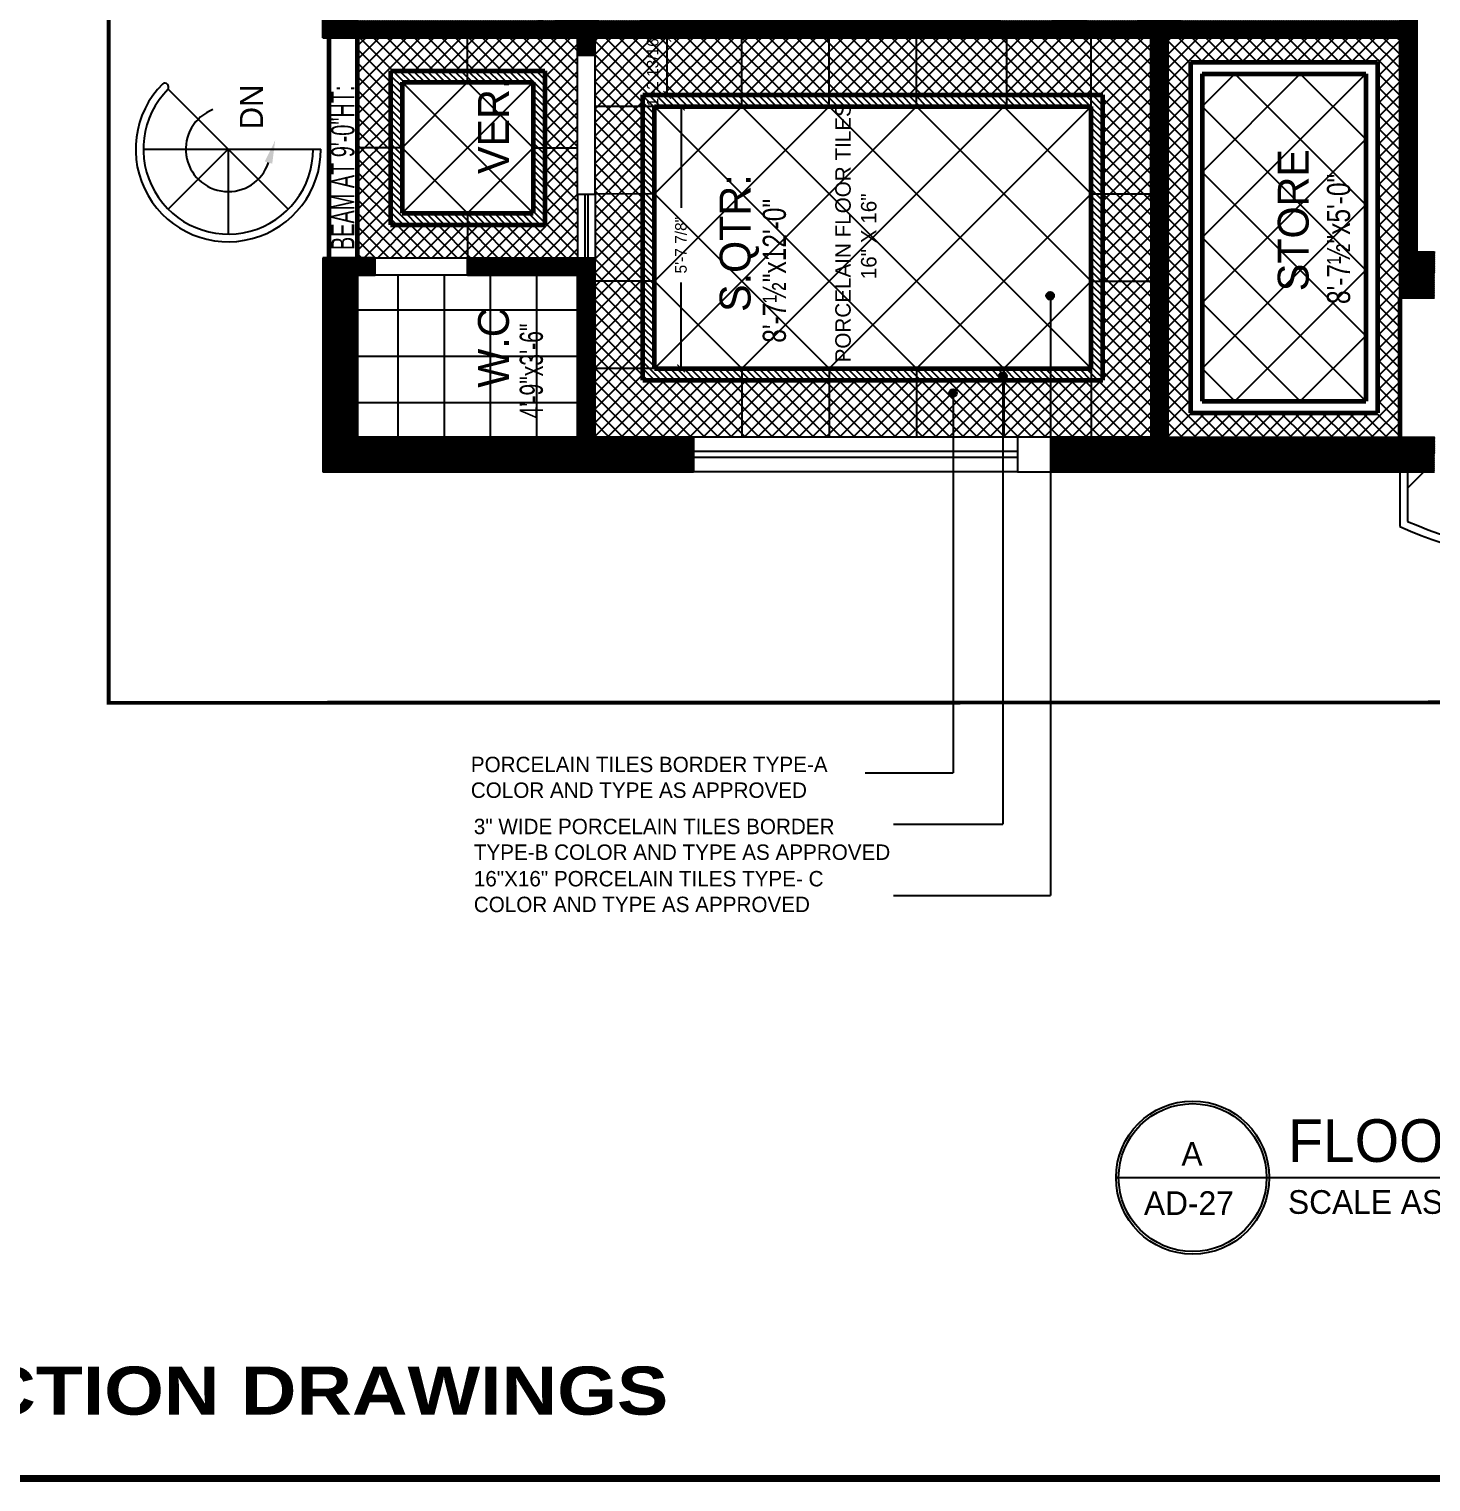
# Model space of a CAD drawing. Extents: x 10753 to 18704, y -5361 to 1140.
# Drawn here: x 14153.8 to 14517, y -713.4 to -336.9 of the extents above; entities that cross this region are included whole.
import ezdxf
from ezdxf.enums import TextEntityAlignment as Align

# ---------------------------------------------------------------- set-up
doc = ezdxf.new("R2010")
doc.units = 0
doc.header["$LTSCALE"] = 30
doc.header["$MEASUREMENT"] = 0
doc.header["$PDMODE"] = 3
doc.layers.get('0').update_dxf_attribs({"linetype": 'CONTINUOUS'})
doc.layers.get('DEFPOINTS').update_dxf_attribs({"linetype": 'CONTINUOUS'})
for name, color, linetype in [('floor border', 142, 'CONTINUOUS'), ('FLOORING', 194, 'CONTINUOUS'), ('Flooring border', 194, 'CONTINUOUS'), ('hatch layer', 254, 'CONTINUOUS'), ('PL', 7, 'CONTINUOUS'), ('SLINE', 3, 'CONTINUOUS'), ('TEXT', 13, 'CONTINUOUS'), ('WALL', 2, 'CONTINUOUS'), ('Walls Hatch', 51, 'CONTINUOUS'), ('WINDOW', 5, 'CONTINUOUS'), ('WL', 9, 'CONTINUOUS')]:
    doc.layers.add(name, color=color, linetype=linetype)
doc.styles.add('EE', font='eurr____.ttf')
doc.styles.add('SMALL-DIM', font='stylu.ttf', dxfattribs={"height": 2})
doc.styles.get("Standard").update_dxf_attribs({"font": 'stylu.ttf', "height": 3})
doc.styles.add('STYLE3', font='ariblk.ttf', dxfattribs={"height": 1})
doc.dimstyles.new('D1', dxfattribs={"dimtxt": 6, "dimasz": 5, "dimexe": 1, "dimexo": 2, "dimgap": 1, "dimtad": 1, "dimdec": 4, "dimzin": 3, "dimdsep": 46, "dimlunit": 4, "dimtxsty": 'Standard', "dimcen": 3, "dimclrd": 7, "dimclre": 7, "dimclrt": 2, "dimadec": 0, "dimazin": 0, "dimtfac": 1, "dimtdec": 4, "dimtofl": 0, "dimtmove": 2, "dimatfit": 3, "dimfxl": 1, "dimfrac": 2, "dimtolj": 1, "dimtzin": 1, "dimarcsym": 0})
pattern_1 = [(135, (18961.954, -16923.3047), (-1.76776695, -1.76776695), []), (225, (18961.954, -16923.3047), (1.76776695, -1.76776695), [])]
pattern_2 = [(135, (18961.9539, -16923.3047), (-0.88388348, -0.88388348), [])]

# ---------------------------------------------------------------- blocks, each defined once
blk = doc.blocks.new('WINDOW')
for p, q in [((12, 0), (0, 0)), ((12, -3.75), (0, -3.75)), ((12, -5.25), (0, -5.25)), ((12, -9), (0, -9))]:
    blk.add_line(p, q)
blk = doc.blocks.new('_ArchTick')
at = {"color": 0, "linetype": 'ByBlock', "const_width": 0.15}
blk.add_lwpolyline([(-0.5, -0.5), (0.5, 0.5)], dxfattribs=at)
blk = doc.blocks.new('*D357')
at = {"layer": 'DEFPOINTS', "color": 0, "transparency": 16777216}
for p in [(14322.71, -356.93), (14323.63, -356.93), (14323.63, -424.81)]:
    blk.add_point(p, dxfattribs=at)
at = {"layer": 'TEXT', "color": 4, "lineweight": -2, "transparency": 16777216}
for p, q in [((14322.71, -356.93), (14321.71, -356.93)), ((14322.71, -356.93), (14322.71, -383.19)), ((14322.71, -424.81), (14322.71, -402.54)), ((14322.71, -424.81), (14321.71, -424.81))]:
    blk.add_line(p, q, dxfattribs=at)
at = {"layer": 'TEXT', "color": 4, "lineweight": -2, "transparency": 16777216, "xscale": 2, "yscale": 2, "zscale": 2}
for p, rotation in [((14322.71, -356.93), 90), ((14322.71, -424.81), 270)]:
    blk.add_blockref('_ArchTick', p, dxfattribs=dict(at, rotation=rotation))
at = {"layer": 'TEXT', "color": 4, "transparency": 16777216, "insert": (14322.71, -392.86), "char_height": 3, "attachment_point": 5, "rotation": 90}
blk.add_mtext('\\A1;5\'-7 7/8"', dxfattribs=at)
blk = doc.blocks.new('*D358')
at = {"layer": 'DEFPOINTS', "color": 0, "transparency": 16777216}
for p in [(14319.16, -339.12), (14322.71, -339.12), (14322.71, -353.93)]:
    blk.add_point(p, dxfattribs=at)
at = {"layer": 'TEXT', "color": 4, "lineweight": -2, "transparency": 16777216}
for p, q in [((14319.16, -339.12), (14318.16, -339.12)), ((14319.16, -353.93), (14319.16, -339.12)), ((14319.16, -353.93), (14318.16, -353.93))]:
    blk.add_line(p, q, dxfattribs=at)
at = {"layer": 'TEXT', "color": 4, "lineweight": -2, "transparency": 16777216, "xscale": 2, "yscale": 2, "zscale": 2}
for p, rotation in [((14319.16, -339.12), 90), ((14319.16, -353.93), 270)]:
    blk.add_blockref('_ArchTick', p, dxfattribs=dict(at, rotation=rotation))
at = {"layer": 'TEXT', "color": 4, "transparency": 16777216, "insert": (14315.38, -347.37), "char_height": 3, "attachment_point": 5, "rotation": 90}
blk.add_mtext('\\A1;1\'-2 13/16"', dxfattribs=at)

msp = doc.modelspace()

# ---------------------------------------------------------------- hatches: boundary and pattern name
at = {"layer": 'FLOORING'}
h = msp.add_hatch(dxfattribs=at)
h.set_pattern_fill('ANSI37', color=256, scale=20, angle=90)
h.set_pattern_definition(pattern_1)
h.paths.add_polyline_path([(14300.42788, -339.12299), (14300.42788, -343.62299), (14300.42788, -379.62299), (14300.42788, -396.12299), (14300.42788, -442.62299), (14325.92788, -442.62299), (14409.92788, -442.62299), (14444.42788, -442.62299), (14444.42788, -339.12299)])
h.paths.add_polyline_path([(14431.99643, -353.93187), (14431.99643, -427.81412), (14312.85934, -427.81412), (14312.85934, -353.93187)], flags=16)
h.paths.add_polyline_path([(14428.99643, -356.93187), (14428.99643, -424.81412), (14315.85934, -424.81412), (14315.85934, -356.93187)], flags=0)
h.paths.add_polyline_path([(14338.48676, -356.93187), (14349.80047, -368.24558), (14361.11418, -356.93187), (14372.42788, -368.24558), (14383.74159, -356.93187), (14395.0553, -368.24558), (14406.36901, -356.93187), (14428.99643, -379.55929), (14417.68272, -390.87299), (14428.99643, -402.1867), (14406.36901, -424.81412), (14395.0553, -413.50041), (14383.74159, -424.81412), (14372.42788, -413.50041), (14361.11418, -424.81412), (14349.80047, -413.50041), (14338.48676, -424.81412), (14315.85934, -402.1867), (14327.17305, -390.87299), (14315.85934, -379.55929)], flags=0)
h.paths.add_polyline_path([(14238.92788, -339.12299), (14238.92788, -396.12299), (14243.42788, -396.12299), (14267.42788, -396.12299), (14295.92788, -396.12299), (14295.92788, -379.62299), (14295.92788, -343.62299), (14295.92788, -339.12299)])
h.paths.add_polyline_path([(14287.39845, -347.65243), (14287.39845, -387.59356), (14247.45732, -387.59356), (14247.45732, -347.65243)], flags=16)
h.paths.add_polyline_path([(14284.39845, -350.65243), (14284.39845, -384.59356), (14250.45732, -384.59356), (14250.45732, -350.65243)], flags=0)
h.paths.add_polyline_path([(14284.39845, -367.62299), (14267.42788, -384.59356), (14250.45732, -367.62299), (14267.42788, -350.65243)], flags=0)
h = msp.add_hatch(dxfattribs=at)
h.set_pattern_fill('ANSI37', color=256, scale=20, angle=90)
h.set_pattern_definition(pattern_1)
h.paths.add_polyline_path([(14448.92788, -339.12299), (14448.92788, -442.62299), (14508.92788, -442.62299), (14508.92788, -406.5555), (14508.92788, -339.12299)])
h.paths.add_polyline_path([(14454.71468, -345.44659), (14503.14109, -345.44659), (14503.14109, -436.2994), (14454.71468, -436.2994)], flags=16)
h.paths.add_polyline_path([(14457.71468, -348.44659), (14500.14109, -348.44659), (14500.14109, -433.2994), (14457.71468, -433.2994)], flags=0)
h.paths.add_polyline_path([(14466.19996, -348.44659), (14474.68524, -356.93187), (14483.17053, -348.44659), (14500.14109, -365.41715), (14491.65581, -373.90243), (14500.14109, -382.38771), (14491.65581, -390.87299), (14500.14109, -399.35828), (14491.65581, -407.84356), (14500.14109, -416.32884), (14483.17053, -433.2994), (14474.68524, -424.81412), (14466.19996, -433.2994), (14457.71468, -424.81412), (14466.19996, -416.32884), (14457.71468, -407.84356), (14466.19996, -399.35828), (14457.71468, -390.87299), (14466.19996, -382.38771), (14457.71468, -373.90243), (14466.19996, -365.41715), (14457.71468, -356.93187)], flags=0)
h = msp.add_hatch(dxfattribs=at)
h.set_pattern_fill('ANSI31', color=256, scale=10, angle=90)
h.set_pattern_definition(pattern_2)
h.paths.add_polyline_path([(14287.39845, -347.65243), (14287.39845, -387.59356), (14247.45732, -387.59356), (14247.45732, -347.65243)])
h.paths.add_polyline_path([(14284.39845, -350.65243), (14284.39845, -384.59356), (14250.45732, -384.59356), (14250.45732, -350.65243)], flags=16)
h = msp.add_hatch(dxfattribs=at)
h.set_pattern_fill('ANSI31', color=256, scale=10, angle=90)
h.set_pattern_definition(pattern_2)
h.paths.add_polyline_path([(14312.85934, -353.93187), (14431.99643, -353.93187), (14431.99643, -427.81412), (14312.85934, -427.81412)])
h.paths.add_polyline_path([(14315.85934, -356.93187), (14428.99643, -356.93187), (14428.99643, -424.81412), (14315.85934, -424.81412)], flags=16)
h = msp.add_hatch(color=0, dxfattribs=at)
h.dxf.hatch_style = 1
h.paths.add_polyline_path([(14418.36192, -406.98002, 1), (14418.36192, -404.99228, 1)])
h = msp.add_hatch(color=0, dxfattribs=at)
h.dxf.hatch_style = 1
h.paths.add_polyline_path([(14406.10586, -427.73228, 1), (14406.10586, -425.74454, 1)])
h = msp.add_hatch(color=0, dxfattribs=at)
h.dxf.hatch_style = 1
h.paths.add_polyline_path([(14393.21759, -432.16522, 1), (14393.21759, -430.17748, 1)])
at = {"layer": 'Walls Hatch', "linetype": 'Continuous'}
h = msp.add_hatch(dxfattribs=at)
h.set_pattern_fill('ANSI31', color=51, angle=90)
h.set_pattern_definition([(135, (15108.82193, -18781.64388), (-0.08838834765, -0.08838834765), [])])
h.paths.add_polyline_path([(14229.92788, -451.62299), (14325.92788, -451.62299), (14325.92788, -442.62299), (14300.42788, -442.62299), (14300.42788, -396.12299), (14267.42788, -396.12299), (14267.42788, -400.62299), (14295.92788, -400.62299), (14295.92788, -442.62299), (14238.92788, -442.62299), (14238.92788, -400.62299), (14243.42788, -400.62299), (14243.42788, -396.12299), (14229.92788, -396.12299)], flags=17)
h.paths.add_polyline_path([(14238.92788, -283.2739), (14229.92788, -283.2739), (14229.92788, -339.12299), (14295.92788, -339.12299), (14295.92788, -343.62299), (14300.42788, -343.62299), (14300.42788, -339.12299), (14444.42788, -339.12299), (14444.42788, -381.12299), (14444.42788, -442.62299), (14418.432, -442.62299), (14418.432, -451.62299), (14444.42788, -451.62299), (14517.92788, -451.62299), (14517.92788, -442.62299), (14448.92788, -442.62299), (14448.92788, -339.12299), (14508.92788, -339.12299), (14508.92788, -406.5555), (14517.92788, -406.5555), (14517.92788, -394.62299), (14513.42788, -394.62299), (14513.42788, -262.62299), (14556.92788, -262.62299), (14556.92788, -253.62299), (14475.92788, -253.62299), (14475.92788, -237.12299), (14466.92788, -237.12299), (14466.92788, -253.62299), (14462.42582, -253.62299), (14462.42582, -262.62299), (14508.92788, -262.62299), (14508.92788, -334.62299), (14427.92788, -334.62299), (14427.92788, -262.62299), (14432.42582, -262.62299), (14432.42582, -253.62299), (14418.92788, -253.62299), (14418.92788, -334.62299), (14238.92788, -334.62299)])
h.paths.add_polyline_path([(14229.92788, -279.12299), (14229.92788, -283.2739), (14238.92788, -283.2739), (14238.92788, -279.12299)], flags=17)
h.paths.add_polyline_path([(14343.92788, -181.62299), (14343.92788, -61.62299), (14330.42788, -61.62299), (14330.42788, -66.12299), (14334.92788, -66.12299), (14334.92788, -162.12299), (14238.92788, -162.12299), (14238.92788, -153.12299), (14229.92788, -153.12299), (14229.92788, -195.12299), (14238.92788, -195.12299), (14238.92788, -166.62299), (14334.92788, -166.62299), (14334.92788, -190.62299), (14466.92788, -190.62299), (14466.92788, -195.12299), (14475.92788, -195.12299), (14475.92788, -190.62299), (14477.42788, -190.62299), (14477.42788, -181.62299)])
h.paths.add_polyline_path([(14532.92788, -13.62299), (14591.42788, -13.62299), (14591.42788, -4.62299), (14523.92788, -4.62299), (14523.92788, -13.62299), (14523.92788, -181.62299), (14519.42788, -181.62299), (14519.42788, -190.62299), (14532.92788, -190.62299)])
h.paths.add_polyline_path([(14433.06431, 10.37701), (14433.06431, 19.37701), (14229.92788, 19.37701), (14229.92788, -105.12299), (14238.92788, -105.12299), (14238.92788, -66.12299), (14300.42788, -66.12299), (14300.42788, -61.62299), (14238.92788, -61.62299), (14238.92788, -61.62213), (14238.91457, -61.60882), (14238.92788, -61.59551), (14238.92788, -44.65157), (14238.91457, -44.63825), (14238.92788, -44.62494), (14238.92788, -27.681), (14238.91457, -27.66769), (14238.92788, -27.65438), (14238.92788, 10.37701), (14334.92788, 10.37701), (14334.92788, -16.62299), (14343.92788, -16.62299), (14343.92788, 10.37701)])
h.paths.add_polyline_path([(14436.92788, 19.37701), (14433.06431, 19.37701), (14433.06431, 10.37701), (14436.92788, 10.37701)])
h.paths.add_polyline_path([(14601.92788, -327.12299), (14628.92788, -327.12299), (14628.92788, -322.62299), (14601.92788, -322.62299), (14601.92788, -250.62299), (14679.92788, -250.62299), (14679.92788, -291.12299), (14688.92788, -291.12299), (14688.92788, -250.62299), (14715.39221, -250.62299), (14715.39221, -237.12299), (14706.39221, -237.12299), (14706.39221, -241.62299), (14597.42788, -241.62299), (14597.42788, -253.62299), (14592.92788, -253.62299), (14592.92788, -262.62299), (14597.42788, -262.62299), (14597.42788, -394.62299), (14592.92788, -394.62299), (14592.92788, -451.62299), (14627.42788, -451.62299), (14627.42788, -442.62299), (14601.92788, -442.62299)])
h.paths.add_polyline_path([(14679.92788, -442.62299), (14675.42788, -442.62299), (14675.42788, -451.62299), (14697.92788, -451.62299), (14697.92788, -442.62299), (14688.92788, -442.62299), (14688.92788, -321.12299), (14679.92788, -321.12299)], flags=17)
h.paths.add_polyline_path([(14837.42788, -239.62299), (14828.42788, -239.62299), (14828.42788, -241.62299), (14757.39221, -241.62299), (14757.39221, -250.62299), (14832.92788, -250.62299), (14832.92788, -442.62299), (14769.92788, -442.62299), (14769.92788, -451.62299), (14852.42788, -451.62299), (14852.42788, -442.62299), (14837.42788, -442.62299)])
h.paths.add_polyline_path([(14888.42788, -271.60273), (14939.70002, -271.60273, 0.066681892), (14956.06663, -231.81916), (14947.3625, -229.53049, -0.058237248), (14934.40301, -262.60273), (14888.42788, -262.60273, 0.414213562), (14879.42788, -271.60273), (14879.42788, -391.62299), (14888.42788, -391.62299)])
h.paths.add_polyline_path([(14952.30876, -195.67536), (14961.30386, -195.97255, 0.02209114), (14961.14437, -181.66537), (14952.15813, -182.16301, -0.02209114)])
h.paths.add_polyline_path([(14945.95256, -146.7019), (14954.57376, -144.1183, 0.02209114), (14949.86514, -130.6072, 0.056081958), (14932.76588, -98.6694, 0.094745019), (14889.43361, -55.951), (14884.43131, -63.43278, -0.094745019), (14925.35623, -103.77793, -0.056081958), (14941.50553, -133.94141, -0.02209114)])
h.paths.add_polyline_path([(14856.59435, -39.05811, 0.018581867), (14845.18267, -35.22919), (14842.63876, -43.86218, -0.018581867), (14853.41645, -47.47838)])
h.paths.add_polyline_path([(14793.92788, -37.7206, -0.022070349), (14807.42788, -37.83416), (14807.42788, -28.82241, 0.006949214), (14802.92788, -28.66158), (14802.92788, -4.62299), (14735.42788, -4.62299), (14735.42788, -13.62299), (14793.92788, -13.62299)])
h.paths.add_polyline_path([(14883.36839, -188.62299), (14828.42788, -188.62299), (14828.42788, -197.62299), (14837.42788, -197.62299), (14837.42788, -193.12299), (14892.3586, -193.12299, 1.013533646), (14706.39221, -190.62299), (14706.39221, -195.12299), (14715.39158, -195.12299, -1.014264479)])
h.paths.add_polyline_path([(14803.66493, -268.71939), (14803.66493, -243.34018), (14796.71398, -243.34018), (14796.71398, -268.71939)], flags=25)

# ---------------------------------------------------------------- linework, layer by layer
at = {"linetype": 'Continuous'}
for p, q in [((14418.432, -407.08118), (14418.432, -561.4098)), ((14406.10586, -427.73228), (14406.10586, -542.93616)), ((14393.21759, -432.16522), (14393.21759, -529.63513)), ((14370.38834, -529.63513), (14393.21759, -529.63513)), ((14377.78348, -542.93616), (14406.10586, -542.93616)), ((14377.78348, -561.4098), (14418.432, -561.4098))]:
    msp.add_line(p, q, dxfattribs=at)
for centre in [(14418.36192, -405.98615), (14406.10586, -426.73841), (14393.21759, -431.17135)]:
    msp.add_circle(centre, 0.99387, dxfattribs=at)
at = {"layer": 'floor border', "linetype": 'Continuous', "lineweight": 60}
for p, q in [((14231.58006, -396.12299), (14231.58006, -339.12299)), ((14238.92788, -396.12299), (14238.92788, -339.12299))]:
    msp.add_line(p, q, dxfattribs=at)
at = {"layer": 'FLOORING'}
for p, q in [((14267.42788, -350.65243), (14267.42788, -339.12299)), ((14338.48676, -356.93187), (14338.48676, -339.12299)), ((14361.11418, -356.93187), (14361.11418, -339.12299)), ((14383.74159, -356.93187), (14383.74159, -339.12299)), ((14407.13835, -356.93187), (14407.13835, -339.12299)), ((14428.99643, -356.93187), (14428.99643, -339.12299)), ((14295.92788, -379.62299), (14295.92788, -343.62299)), ((14300.42788, -379.62299), (14300.42788, -343.62299)), ((14500.14109, -348.44659), (14457.71468, -390.87299)), ((14483.17053, -348.44659), (14457.71468, -373.90243)), ((14466.19996, -348.44659), (14457.71468, -356.93187)), ((14500.14109, -382.38771), (14466.19996, -348.44659)), ((14500.14109, -365.41715), (14483.17053, -348.44659)), ((14284.39845, -384.59356), (14250.45732, -350.65243)), ((14284.39845, -350.65243), (14250.45732, -384.59356)), ((14267.42788, -350.65243), (14250.45732, -367.62299)), ((14284.39845, -367.62299), (14267.42788, -350.65243)), ((14315.85934, -356.93187), (14300.42788, -356.93187)), ((14383.74159, -424.81412), (14315.85934, -356.93187)), ((14383.74159, -356.93187), (14315.85934, -424.81412)), ((14361.11418, -356.93187), (14315.85934, -402.1867)), ((14338.48676, -356.93187), (14315.85934, -379.55929)), ((14406.36901, -424.81412), (14338.48676, -356.93187)), ((14406.36901, -356.93187), (14338.48676, -424.81412)), ((14428.99643, -424.81412), (14361.11418, -356.93187)), ((14428.99643, -356.93187), (14361.11418, -424.81412)), ((14428.99643, -402.1867), (14383.74159, -356.93187)), ((14428.99643, -379.55929), (14406.36901, -356.93187)), ((14500.14109, -399.35828), (14457.71468, -356.93187)), ((14250.45732, -367.62299), (14238.92788, -367.62299)), ((14267.42788, -384.59356), (14250.45732, -367.62299)), ((14284.39845, -367.62299), (14267.42788, -384.59356)), ((14284.39845, -367.62299), (14295.92788, -367.62299)), ((14500.14109, -365.41715), (14457.71468, -407.84356)), ((14500.14109, -416.32884), (14457.71468, -373.90243)), ((14315.85934, -379.55929), (14300.42788, -379.62299)), ((14361.11418, -424.81412), (14315.85934, -379.55929)), ((14428.99643, -379.55929), (14383.74159, -424.81412)), ((14428.99643, -379.55929), (14444.42788, -379.55929)), ((14500.14109, -382.38771), (14457.71468, -424.81412)), ((14267.42788, -384.59356), (14267.42788, -396.12299)), ((14500.14109, -433.2994), (14457.71468, -390.87299)), ((14243.42788, -396.12299), (14267.42788, -396.12299)), ((14267.42788, -400.62299), (14243.42788, -400.62299)), ((14249.39071, -442.62299), (14249.39071, -400.62299)), ((14261.39071, -442.62299), (14261.39071, -400.62299)), ((14273.39071, -442.62299), (14273.39071, -400.62299)), ((14285.39071, -442.62299), (14285.39071, -400.62299)), ((14315.85934, -402.1867), (14300.42788, -402.1867)), ((14338.48676, -424.81412), (14315.85934, -402.1867)), ((14428.99643, -402.1867), (14406.36901, -424.81412)), ((14428.99643, -402.1867), (14444.42788, -402.1867)), ((14500.14109, -399.35828), (14466.19996, -433.2994)), ((14295.92788, -409.73904), (14238.92788, -409.73904)), ((14483.17053, -433.2994), (14457.71468, -407.84356)), ((14500.14109, -416.32884), (14483.17053, -433.2994)), ((14295.92788, -421.73904), (14238.92788, -421.73904)), ((14315.85934, -424.81412), (14300.42788, -424.81412)), ((14338.48676, -424.81412), (14338.48676, -442.62299)), ((14361.11418, -424.81412), (14361.11418, -442.62299)), ((14383.74159, -424.81412), (14383.74159, -442.62299)), ((14406.36901, -424.81412), (14406.36901, -442.62299)), ((14428.99643, -424.81412), (14428.99643, -442.62299)), ((14466.19996, -433.2994), (14457.71468, -424.81412)), ((14295.92788, -433.73904), (14238.92788, -433.73904)), ((14515.18272, -451.62299), (14510.92788, -455.87783))]:
    msp.add_line(p, q, dxfattribs=at)
at = {"layer": 'Flooring border', "linetype": 'Continuous', "lineweight": 60}
for p, q in [((14454.71468, -345.44659), (14503.14109, -345.44659)), ((14454.71468, -345.44659), (14454.71468, -436.2994)), ((14503.14109, -345.44659), (14503.14109, -436.2994)), ((14247.45732, -347.65243), (14287.39845, -347.65243)), ((14247.45732, -347.65243), (14247.45732, -387.59356)), ((14287.39845, -347.65243), (14287.39845, -387.59356)), ((14457.71468, -348.44659), (14500.14109, -348.44659)), ((14457.71468, -348.44659), (14457.71468, -433.2994)), ((14500.14109, -348.44659), (14500.14109, -433.2994)), ((14250.45732, -350.65243), (14284.39845, -350.65243)), ((14250.45732, -350.65243), (14250.45732, -384.59356)), ((14284.39845, -350.65243), (14284.39845, -384.59356)), ((14312.85934, -427.81412), (14312.85934, -353.93187)), ((14312.85934, -353.93187), (14431.99643, -353.93187)), ((14431.99643, -427.81412), (14431.99643, -353.93187)), ((14315.85934, -424.81412), (14315.85934, -356.93187)), ((14315.85934, -356.93187), (14428.99643, -356.93187)), ((14428.99643, -424.81412), (14428.99643, -356.93187)), ((14247.45732, -387.59356), (14287.39845, -387.59356)), ((14250.45732, -384.59356), (14284.39845, -384.59356)), ((14315.85934, -424.81412), (14428.99643, -424.81412)), ((14312.85934, -427.81412), (14431.99643, -427.81412)), ((14454.71468, -436.2994), (14503.14109, -436.2994)), ((14457.71468, -433.2994), (14500.14109, -433.2994))]:
    msp.add_line(p, q, dxfattribs=at)
at = {"layer": 'hatch layer', "linetype": 'Continuous', "lineweight": 60}
msp.add_line((14508.92788, -406.5555), (14508.92788, -442.62299), dxfattribs=at)
at = {"layer": 'PL'}
for p, q in [((14205.39956, -367.98119), (14189.84321, -352.42484)), ((14183.39956, -367.98119), (14229.39956, -367.98119)), ((14205.39956, -367.98119), (14189.84321, -383.53753)), ((14205.39956, -367.98119), (14205.39956, -389.98119)), ((14220.95591, -383.53753), (14205.39956, -367.98119)), ((14508.92788, -451.62299), (14508.92788, -465.75699)), ((14510.92788, -451.62299), (14510.92788, -464.44896))]:
    msp.add_line(p, q, dxfattribs=at)
for centre, radius, start, end in [((14205.39956, -367.98119), 24, 135, 0), ((14205.39956, -367.98119), 22, 135, 0), ((14188.92343, -351.9304), 1.04425, 331.7395421, 118.2604579), ((14205.39956, -367.98119), 11, 111.2367438, 341.5428231), ((14555.42788, -361.1091), 114.51389, 246.0421623, 293.9578377), ((14555.42788, -361.1091), 112.51389, 246.7024189, 293.2975811)]:
    msp.add_arc(centre, radius, start, end, dxfattribs=at)
msp.add_solid([(14214.87583, -371.1766), (14217.55656, -365.71641), (14216.79161, -371.75088)], dxfattribs=at)
at = {"layer": 'SLINE'}
msp.add_line((14435.42519, -634.52648), (14725.01653, -634.52648), dxfattribs=at)
for radius in [19.84476, 19.16137]:
    msp.add_circle((14455.26995, -634.52648), radius, dxfattribs=at)
at = {"layer": 'WALL'}
for p, q in [((14513.42788, -394.62299), (14513.42788, -262.62299)), ((14229.92788, -339.12299), (14229.92788, -279.12299)), ((14229.92788, -339.12299), (14295.92788, -339.12299)), ((14238.92788, -339.12299), (14295.92788, -339.12299)), ((14295.92788, -343.62299), (14295.92788, -339.12299)), ((14300.42788, -343.62299), (14300.42788, -339.12299)), ((14300.42788, -339.12299), (14444.42788, -339.12299)), ((14300.42788, -339.12299), (14382.92788, -339.12299)), ((14444.42788, -381.12299), (14444.42788, -339.12299)), ((14444.42788, -339.12299), (14444.42788, -442.62299)), ((14448.92788, -402.12299), (14448.92788, -339.12299)), ((14448.92788, -339.12299), (14508.92788, -339.12299)), ((14448.92788, -442.62299), (14448.92788, -339.12299)), ((14508.92788, -406.5555), (14508.92788, -339.12299)), ((14295.92788, -343.62299), (14300.42788, -343.62299)), ((14508.92788, -385.62299), (14508.92788, -402.12299)), ((14513.42788, -394.62299), (14517.92788, -394.62299)), ((14229.92788, -396.12299), (14229.92788, -451.62299)), ((14243.42788, -396.12299), (14229.92788, -396.12299)), ((14243.42788, -400.62299), (14243.42788, -396.12299)), ((14267.42788, -396.12299), (14300.42788, -396.12299)), ((14267.42788, -400.62299), (14267.42788, -396.12299)), ((14300.42788, -442.62299), (14300.42788, -396.12299)), ((14238.92788, -442.62299), (14238.92788, -400.62299)), ((14238.92788, -400.62299), (14238.92788, -442.62299)), ((14238.92788, -400.62299), (14243.42788, -400.62299)), ((14267.42788, -400.62299), (14295.92788, -400.62299)), ((14295.92788, -442.62299), (14295.92788, -400.62299)), ((14517.92788, -406.5555), (14508.92788, -406.5555)), ((14295.92788, -442.62299), (14238.92788, -442.62299)), ((14238.92788, -442.62299), (14295.92788, -442.62299)), ((14325.92788, -442.62299), (14300.42788, -442.62299)), ((14325.92788, -442.62299), (14325.92788, -451.62299)), ((14444.42788, -442.62299), (14409.92788, -442.62299)), ((14409.92788, -442.62299), (14409.92788, -451.62299)), ((14448.92788, -442.62299), (14517.92788, -442.62299)), ((14229.92788, -451.62299), (14325.92788, -451.62299)), ((14409.92788, -451.62299), (14444.42788, -451.62299)), ((14444.42788, -451.62299), (14517.92788, -451.62299))]:
    msp.add_line(p, q, dxfattribs=at)
at = {"layer": 'WALL', "const_width": 1}
msp.add_lwpolyline([(14879.42788, -511.26374), (14174.42788, -511.47735), (14174.42788, 55.37701)], dxfattribs=at)
at = {"layer": 'WINDOW'}
for p, q in [((14295.92788, -379.62299), (14295.92788, -396.12299)), ((14295.92788, -379.62299), (14300.42788, -379.62299)), ((14297.80288, -379.62299), (14297.80288, -396.12299)), ((14298.55288, -379.62299), (14298.55288, -396.12299)), ((14300.42788, -379.62299), (14300.42788, -396.12299))]:
    msp.add_line(p, q, dxfattribs=at)
at = {"layer": 'WL', "const_width": 1.80316}
msp.add_lwpolyline([(15402.50875, 196.28979), (15402.50875, -712.50457), (14027.70639, -712.50457), (14027.70639, 196.28979)], close=True, dxfattribs=at)

# ---------------------------------------------------------------- block references
at = {"layer": 'WINDOW', "xscale": -7, "zscale": 7, "rotation": 180}
msp.add_blockref('WINDOW', (14325.92788, -451.62299), dxfattribs=at)

# ---------------------------------------------------------------- texts
at = {"layer": 'PL'}
msp.add_text('DN', height=6, rotation=90, dxfattribs=at).set_placement((14214.40312, -362.83413))
at = {"layer": 'SLINE', "style": 'SMALL-DIM'}
for s, height, p in [('FLOORING PLAN FIRST FLOOR', 11.0592, (14480.01354, -630.46216, 0.11746)), ('A', 6.144, (14452.37774, -631.43019)), ('AD-27', 6.144, (14442.66345, -644.21411)), ('SCALE AS SHOWN', 6.144, (14479.99607, -643.9238, 0.13881))]:
    msp.add_text(s, height=height, dxfattribs=at).set_placement(p)
at = {"layer": 'TEXT'}
for s, p in [('VER.', (14278.11117, -374.4105)), ('STORE', (14485.3375, -404.80987)), ('S.QTR:', (14340.72386, -410.16608)), ('W.C', (14278.11117, -429.80347))]:
    msp.add_text(s, height=8, rotation=90, dxfattribs=at).set_placement(p)
at = {"layer": 'TEXT', "width": 0.791402}
for s, p in [('8\'-7½"x5\'-0"', (14496.08431, -408.11827)), ('8\'-7½"x12\'-0"', (14349.89306, -418.15296))]:
    msp.add_text(s, height=6, rotation=90, dxfattribs=at).set_placement(p)
at = {"layer": 'TEXT', "insert": (14362.68202, -423.24628), "char_height": 6, "attachment_point": 1, "rotation": 90, "style": 'EE'}
msp.add_mtext_dynamic_manual_height_columns('{\\H0.66667x;\\C3;PORCELAIN FLOOR TILES \\H1.5x;\\P         \\H0.66667x; 16" X 16"}', width=73.9113465, gutter_width=45, heights=[0], dxfattribs=at)
at = {"layer": 'TEXT', "color": 4, "insert": (14268.25317, -525.44657), "char_height": 4, "attachment_point": 1, "style": 'EE'}
msp.add_mtext_dynamic_manual_height_columns('PORCELAIN TILES BORDER TYPE-A\\PCOLOR AND TYPE AS APPROVED', width=99.5300569, gutter_width=45, heights=[0], dxfattribs=at)
at = {"layer": 'TEXT', "char_height": 4, "attachment_point": 1, "style": 'EE'}
for s, width, insert in [('{\\C4;3" WIDE PORCELAIN TILES BORDER \\PTYPE-B COLOR AND TYPE AS APPROVED}', 117.6894946, (14269.02855, -541.51761)), ('{\\C4;16"X16" PORCELAIN TILES TYPE- C\\PCOLOR AND TYPE AS APPROVED}', 105.3543532, (14269.02855, -555.05561))]:
    msp.add_mtext_dynamic_manual_height_columns(s, width=width, gutter_width=45, heights=[0], dxfattribs=dict(at, insert=insert))
at = {"layer": 'WALL', "color": 1, "style": 'STYLE3'}
msp.add_text('CONSTRUCTION DRAWINGS', height=12.4676175, dxfattribs=at).set_placement((14180.9835, -695.97217), align=Align.CENTER)
at = {"layer": 'WINDOW'}
for s, width, p in [('BEAM AT 9\'-0"HT:', 0.642739, (14238.08274, -394.13953)), ('4\'-9"x3\'-6"', 0.683623, (14286.91767, -437.76319))]:
    msp.add_text(s, height=6, rotation=90, dxfattribs=dict(at, width=width)).set_placement(p)

# ---------------------------------------------------------------- dimensions: what is measured, and where the dimension line sits
at = {"layer": 'TEXT'}
for base, p1, p2, picture, middle in [((14319.16118, -339.12299), (14322.71063, -353.93187), (14322.71063, -339.12299), '*D358', (14315.38272, -347.37332)), ((14322.710626, -356.931868), (14323.626623, -424.814119), (14323.626623, -356.931868), '*D357', (14322.710626, -392.864288))]:
    dim = msp.add_linear_dim(base=base, p1=p1, p2=p2, angle=90, dimstyle='D1', override={"dimtxt": 3, "dimasz": 2, "dimexo": 9, "dimblk": 'ArchTick', "dimclrd": 4, "dimclre": 4, "dimclrt": 4, "dimldrblk": 'ArchTick', "dimfxlon": 1}, dxfattribs=at)
    dim.commit()
    dim.dimension.update_dxf_attribs({"geometry": picture, "text_midpoint": middle, "dimtype": 160})

doc.saveas('drawing.dxf')
